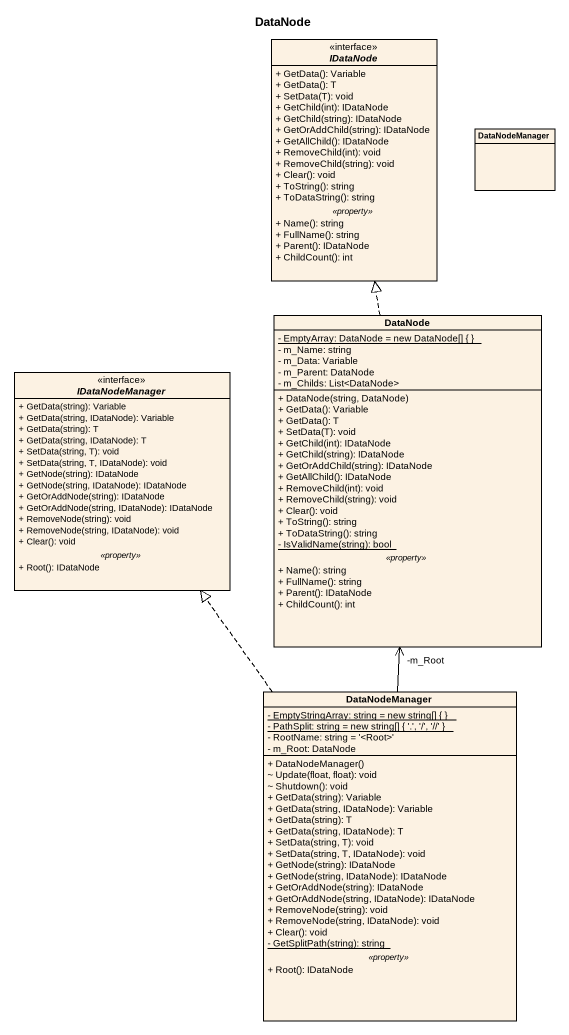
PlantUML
@startuml
title DataNode
hide circle
hide empty members
skinparam classAttributeIconSize 0
interface IDataNode {
  + GetData(): Variable
  + GetData(): T
  + SetData(T): void
  + GetChild(int): IDataNode
  + GetChild(string): IDataNode
  + GetOrAddChild(string): IDataNode
  + GetAllChild(): IDataNode
  + RemoveChild(int): void
  + RemoveChild(string): void
  + Clear(): void
  + ToString(): string
  + ToDataString(): string
  .. <<property>> ..
  + Name(): string
  + FullName(): string
  + Parent(): IDataNode
  + ChildCount(): int
}
class DataNodeManager
class DataNode {
  {static} - EmptyArray: DataNode = new DataNode[] { }
  - m_Name: string
  - m_Data: Variable
  - m_Parent: DataNode
  - m_Childs: List<DataNode>
  --
  + DataNode(string, DataNode)
  + GetData(): Variable
  + GetData(): T
  + SetData(T): void
  + GetChild(int): IDataNode
  + GetChild(string): IDataNode
  + GetOrAddChild(string): IDataNode
  + GetAllChild(): IDataNode
  + RemoveChild(int): void
  + RemoveChild(string): void
  + Clear(): void
  + ToString(): string
  + ToDataString(): string
  {static} - IsValidName(string): bool
  .. <<property>> ..
  + Name(): string
  + FullName(): string
  + Parent(): IDataNode
  + ChildCount(): int
}
interface IDataNodeManager {
  + GetData(string): Variable
  + GetData(string, IDataNode): Variable
  + GetData(string): T
  + GetData(string, IDataNode): T
  + SetData(string, T): void
  + SetData(string, T, IDataNode): void
  + GetNode(string): IDataNode
  + GetNode(string, IDataNode): IDataNode
  + GetOrAddNode(string): IDataNode
  + GetOrAddNode(string, IDataNode): IDataNode
  + RemoveNode(string): void
  + RemoveNode(string, IDataNode): void
  + Clear(): void
  .. <<property>> ..
  + Root(): IDataNode
}
class "DataNodeManager" as DataNodeManager_2 {
  {static} - EmptyStringArray: string = new string[] { }
  {static} - PathSplit: string = new string[] { '.', '/', '//' }
  - RootName: string = '<Root>'
  - m_Root: DataNode
  --
  + DataNodeManager()
  ~ Update(float, float): void
  ~ Shutdown(): void
  + GetData(string): Variable
  + GetData(string, IDataNode): Variable
  + GetData(string): T
  + GetData(string, IDataNode): T
  + SetData(string, T): void
  + SetData(string, T, IDataNode): void
  + GetNode(string): IDataNode
  + GetNode(string, IDataNode): IDataNode
  + GetOrAddNode(string): IDataNode
  + GetOrAddNode(string, IDataNode): IDataNode
  + RemoveNode(string): void
  + RemoveNode(string, IDataNode): void
  + Clear(): void
  {static} - GetSplitPath(string): string
  .. <<property>> ..
  + Root(): IDataNode
}
DataNode .up.|> IDataNode
DataNodeManager_2 -up-> "-m_Root" DataNode
DataNodeManager_2 .up.|> IDataNodeManager
@enduml
